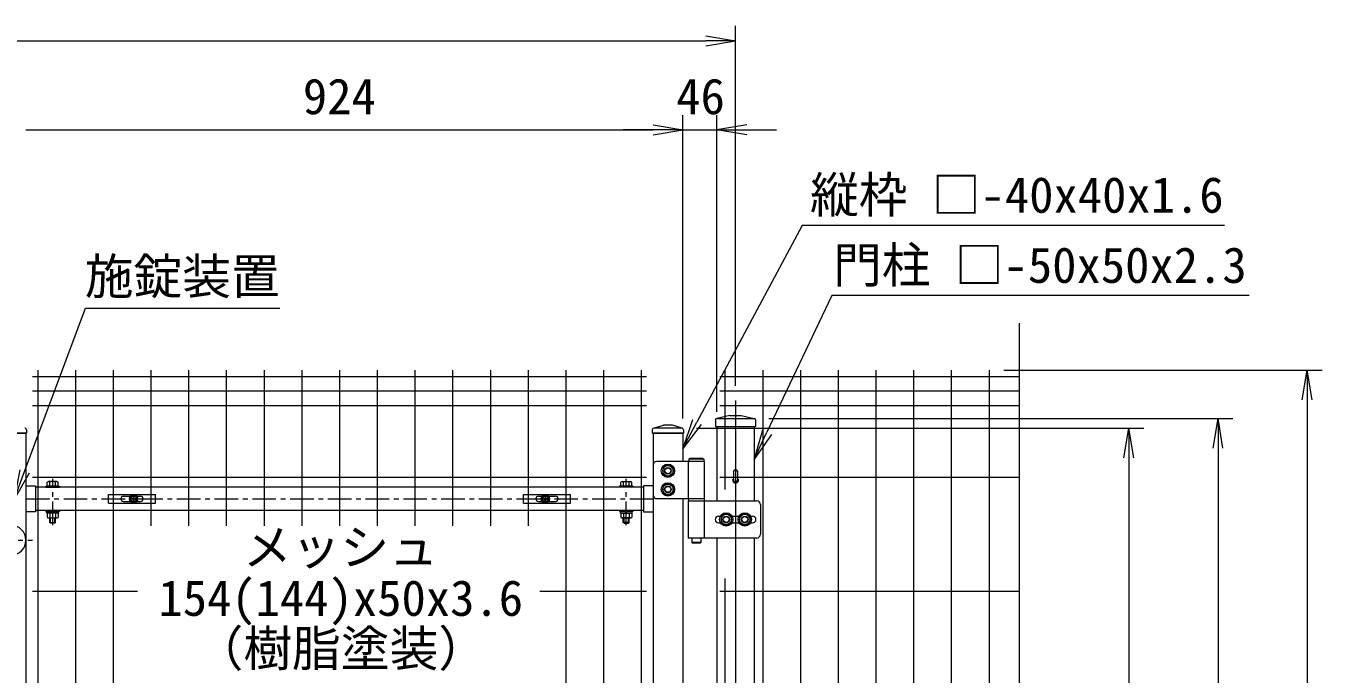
# Model space of a CAD drawing. Units: millimetres, scale not verified. Extents: x -4200 to 4200, y -2970 to 2970.
# Drawn here: x 100 to 1844, y 869 to 1742 of the extents above; entities that cross this region are included whole.
import ezdxf
from ezdxf.enums import TextEntityAlignment as Align

# ---------------------------------------------------------------- set-up
doc = ezdxf.new("R2010")
doc.units = ezdxf.units.MM
doc.header["$LTSCALE"] = 20
doc.linetypes.add('USER1', pattern=[50.8, 31.75, -6.35, 6.35, -6.35])
for name, color, linetype, lineweight in [('0-0_D-STR1', 1, 'Continuous', 18), ('0-1_D-STR-DIM', 7, 'Continuous', 9), ('0-2_0', 7, 'Continuous', 9), ('0-3_D-STR3', 3, 'Continuous', 13), ('0-4_D-BMK', 2, 'USER1', 13), ('0-5_Defpoints', 6, 'Continuous', 18), ('0-6_D-STR-TXT', 7, 'Continuous', 9), ('0-7_D-STR2', 7, 'Continuous', 9)]:
    doc.layers.add(name, color=color, linetype=linetype, lineweight=lineweight)
doc.styles.add('ＭＳ ゴシック', font='')
doc.styles.get('ＭＳ ゴシック').set_extended_font_data('MS Gothic')

# ---------------------------------------------------------------- blocks, each defined once
blk = doc.blocks.new('_Open')
at = {"layer": '0-2_0'}
blk.add_line((-20, 3.33), (0, 0), dxfattribs=at)
blk.add_lwpolyline([(-20, -3.33), (0, 0), (-20, 0)], dxfattribs=at)
blk = doc.blocks.new('U60')
at = {"layer": '0-0_D-STR1'}
for p, q in [((19700, 22392), (19700, 22300)), ((36540, 22392), (36540, 22300)), ((36573.8, 22437.9), (36840, 22520)), ((37332, 22440), (36588, 22440)), ((37080, 22520), (36840, 22520)), ((37346.2, 22437.9), (37080, 22520)), ((37380, 22392), (37380, 22300)), ((19700, 22300), (18860, 22300)), ((18880, 22300), (19680, 22300)), ((19680, 22300), (19680, 600)), ((37380, 22300), (36540, 22300)), ((36560, 22300), (36560, 600)), ((36560, 22300), (37360, 22300)), ((37360, 22300), (37360, 21540)), ((19680, 20884), (19940, 20884)), ((19940, 20884), (19940, 20186)), ((36300, 20845), (19940, 20845)), ((36560, 20884), (36300, 20884)), ((37360, 20540), (37360, 5310)), ((19940, 20186), (19680, 20186)), ((36300, 20225), (19940, 20225))]:
    blk.add_line(p, q, dxfattribs=at)
blk.add_lwpolyline([(36300, 20884), (36300, 20186), (36560, 20186)], dxfattribs=at)
for centre, start, end in [((19652, 22392), 0, 90), ((36588, 22392), 90, 180), ((37332, 22392), 0, 90)]:
    blk.add_arc(centre, 48, start, end, dxfattribs=at)
at = {"layer": '0-3_D-STR3'}
for p, q in [((36560, 21440), (36560, 20640)), ((37940, 21540), (36660, 21540)), ((37508, 21540), (37508, 20540)), ((37544, 21620), (37524, 21600)), ((37924, 21540), (37524, 21540)), ((37904, 21620), (37544, 21620)), ((37904, 21620), (37924, 21600)), ((37924, 21600), (37924, 21540)), ((37940, 21540), (37940, 20540)), ((20250, 20877), (20250, 20986)), ((20512.5, 20997.1), (20287.5, 20997.1)), ((20325, 20877), (20325, 20986)), ((20475, 20877), (20475, 20986)), ((20550, 20877), (20550, 20986)), ((35689.9, 20877), (35689.9, 20986)), ((35727.4, 20997.1), (35952.5, 20997.1)), ((35765, 20877), (35765, 20986)), ((35915, 20877), (35915, 20986)), ((35990, 20877), (35990, 20986)), ((20220, 20877), (20220, 20845)), ((20220, 20877), (20580, 20877)), ((20220, 20845), (20580, 20845)), ((20550, 20877), (20250, 20877)), ((20580, 20877), (20580, 20845)), ((35660, 20877), (35660, 20845)), ((36020, 20877), (35660, 20877)), ((36020, 20845), (35660, 20845)), ((35689.9, 20877), (35990, 20877)), ((36020, 20877), (36020, 20845)), ((36660, 20540), (37940, 20540)), ((37508, 20480), (39348, 20480)), ((37508, 20480), (37508, 19480)), ((37514, 20540), (37514, 20480)), ((37514, 20540), (37934, 20540)), ((37514, 20480), (37934, 20480)), ((37934, 20540), (37934, 20480)), ((37940, 20480), (37940, 19480)), ((39448, 20380), (39448, 19580)), ((20220, 20225), (20220, 20193)), ((20220, 20225), (20580, 20225)), ((20220, 20193), (20580, 20193)), ((20250, 20153), (20250, 20034)), ((20287.5, 20023), (20512.5, 20023)), ((20320, 19897), (20320, 20023)), ((20320, 19897), (20340, 19877)), ((20320, 19897), (20480, 19897)), ((20325, 20153), (20325, 20034)), ((20340, 19877), (20340, 20023)), ((20407.5, 20153), (20384.4, 20193)), ((20421.4, 20153), (20398.3, 20193)), ((20460, 19877), (20460, 20023)), ((20460, 19877), (20480, 19897)), ((20475, 20153), (20475, 20034)), ((20480, 19897), (20480, 20023)), ((20550, 20153), (20550, 20034)), ((20580, 20225), (20580, 20193)), ((35660, 20225), (35660, 20193)), ((36020, 20225), (35660, 20225)), ((36020, 20193), (35660, 20193)), ((35689.9, 20153), (35689.9, 20034)), ((35952.5, 20023), (35727.4, 20023)), ((35760, 19897), (35760, 20023)), ((35780, 19877), (35760, 19897)), ((35920, 19897), (35760, 19897)), ((35765, 20153), (35765, 20034)), ((35780, 19877), (35780, 20023)), ((35818.6, 20153), (35841.7, 20193)), ((35832.5, 20153), (35855.6, 20193)), ((35900, 19877), (35900, 20023)), ((35920, 19897), (35900, 19877)), ((35915, 20153), (35915, 20034)), ((35920, 19897), (35920, 20023)), ((35990, 20153), (35990, 20034)), ((36020, 20225), (36020, 20193)), ((38230, 19980), (38230.2, 19980)), ((38320, 20070), (38374.1, 20070)), ((38320, 19890), (38374.1, 19890)), ((38685.9, 20070), (38874.1, 20070)), ((38685.9, 19890), (38874.1, 19890)), ((39185.9, 20070), (39240, 20070)), ((39185.9, 19890), (39240, 19890)), ((39330, 19980), (39330.2, 19980)), ((20460, 19877), (20340, 19877)), ((35780, 19877), (35900, 19877)), ((39348, 19480), (37508, 19480)), ((37604, 19480), (37604, 19360)), ((37624, 19340), (37604, 19360)), ((37844, 19360), (37604, 19360)), ((37824, 19340), (37624, 19340)), ((37824, 19340), (37844, 19360)), ((37844, 19480), (37844, 19360))]:
    blk.add_line(p, q, dxfattribs=at)
for points in [[(36960, 21452), (36819.7, 21371), (36819.7, 21209), (36960, 21128), (37100.3, 21209), (37100.3, 21371)], [(36960, 20952), (36819.7, 20871), (36819.7, 20709), (36960, 20628), (37100.3, 20709), (37100.3, 20871)], [(38530, 20142), (38389.7, 20061), (38389.7, 19899), (38530, 19818), (38670.3, 19899), (38670.3, 20061)], [(39030, 20142), (38889.7, 20061), (38889.7, 19899), (39030, 19818), (39170.3, 19899), (39170.3, 20061)]]:
    blk.add_lwpolyline(points, close=True, dxfattribs=at)
for points in [[(37924, 21600), (37524, 21600), (37524, 21540)], [(20554, 20153), (20246, 20153), (20246, 20193)], [(20554, 20153), (20554, 20193), (20246, 20193)], [(35686, 20153), (35994, 20153), (35994, 20193)], [(35686, 20153), (35686, 20193), (35994, 20193)]]:
    blk.add_lwpolyline(points, dxfattribs=at)
for centre, radius in [((36960, 21290), 180), ((36960, 21290), 140.7), ((36960, 21290), 90), ((36960, 21290), 80), ((36960, 20790), 180), ((36960, 20790), 140.7), ((36960, 20790), 90), ((36960, 20790), 80), ((38530, 19980), 180), ((38530, 19980), 140.7), ((38530, 19980), 90), ((38530, 19980), 80), ((39030, 19980), 180), ((39030, 19980), 140.7), ((39030, 19980), 90), ((39030, 19980), 80)]:
    blk.add_circle(centre, radius, dxfattribs=at)
for centre, radius, start, end in [((36660, 21440), 100, 90, 180), ((20287.5, 20928), 69.1, 57.13278, 122.86722), ((20400, 20737.2), 259.8, 73.22135, 106.77865), ((20512.5, 20928), 69.1, 57.13278, 122.86722), ((35727.4, 20928), 69.1, 57.13278, 122.86722), ((35840, 20737.2), 259.8, 73.22135, 106.77865), ((35952.5, 20928), 69.1, 57.13278, 122.86722), ((36660, 20640), 100, 180, 270), ((39348, 20380), 100, 0, 90), ((20287.5, 20092.1), 69.1, 237.13278, 302.86722), ((20400, 20282.8), 259.8, 253.22135, 286.77865), ((20512.5, 20092.1), 69.1, 237.13278, 302.86722), ((35727.4, 20092.1), 69.1, 237.13278, 302.86722), ((35840, 20282.8), 259.8, 253.22135, 286.77865), ((35952.5, 20092.1), 69.1, 237.13278, 302.86722), ((38320, 19980), 90, 90, 180), ((38320, 19980), 90, 180, 270), ((39240, 19980), 90, 0, 90), ((39240, 19980), 90, 270, 0), ((19280, 19420), 400, 270, 89.99983), ((39348, 19580), 100, 270, 0)]:
    blk.add_arc(centre, radius, start, end, dxfattribs=at)
at = {"layer": '0-4_D-BMK'}
for p, q in [((20400, 19828), (20400, 21069.8)), ((35840, 19828), (35840, 21069.8)), ((19680, 20535), (36560, 20535)), ((17695.7, 19420), (19856.8, 19420))]:
    blk.add_line(p, q, dxfattribs=at)
at = {"layer": '0-5_Defpoints'}
for centre in [(22580, 20535), (33660, 20535)]:
    blk.add_circle(centre, 80, dxfattribs=at)
blk = doc.blocks.new('A$C1aa64d16')
at = {"layer": '0-3_D-STR3'}
for p, q in [((-679.7, 120), (590.3, 120)), ((-679.7, -120), (-679.7, 120)), ((-274.7, 70), (-91.2, 70)), ((-37.1, 8.4), (-63, 7.9)), ((-63, 7.9), (-63, -7.9)), ((-7.9, 63), (-8.4, 37.1)), ((-7.9, 63), (7.9, 63)), ((7.9, 63), (8.4, 37.1)), ((37.1, 8.4), (63, 7.9)), ((63, 7.9), (63, -7.9)), ((91.2, 70), (185.3, 70)), ((-274.7, -70), (-91.2, -70)), ((-37.1, -8.4), (-63, -7.9)), ((-7.9, -63), (-8.4, -37.1)), ((37.1, -8.4), (63, -7.9)), ((91.2, -70), (185.3, -70))]:
    blk.add_line(p, q, dxfattribs=at)
for points in [[(-679.7, -120), (590.3, -120), (590.3, 120)], [(-7.9, -63), (7.9, -63), (8.4, -37.1)]]:
    blk.add_lwpolyline(points, dxfattribs=at)
for radius in [115, 105]:
    blk.add_circle((0, 0), radius, dxfattribs=at)
for centre, radius, start, end in [((-274.7, 0), 70, 90, 270), ((-38.1, 38.1), 29.8, 270, 0), ((38.1, 38.1), 29.8, 180, 270), ((185.3, 0), 70, 270, 90), ((-38.1, -38.1), 29.8, 0, 90), ((38.1, -38.1), 29.8, 90, 180)]:
    blk.add_arc(centre, radius, start, end, dxfattribs=at)
blk = doc.blocks.new('A$Cf29bf4b8')
at = {"layer": '0-3_D-STR3'}
for p, q in [((-590.3, 120), (679.7, 120)), ((-590.3, -120), (-590.3, 120)), ((-185.3, 70), (-91.2, 70)), ((-37.1, 8.4), (-63, 7.9)), ((-63, 7.9), (-63, -7.9)), ((-7.9, 63), (-8.4, 37.1)), ((-7.9, 63), (7.9, 63)), ((7.9, 63), (8.4, 37.1)), ((37.1, 8.4), (63, 7.9)), ((63, 7.9), (63, -7.9)), ((91.2, 70), (274.7, 70)), ((-185.3, -70), (-91.2, -70)), ((-37.1, -8.4), (-63, -7.9)), ((-7.9, -63), (-8.4, -37.1)), ((37.1, -8.4), (63, -7.9)), ((91.2, -70), (274.7, -70))]:
    blk.add_line(p, q, dxfattribs=at)
for points in [[(-590.3, -120), (679.7, -120), (679.7, 120)], [(-7.9, -63), (7.9, -63), (8.4, -37.1)]]:
    blk.add_lwpolyline(points, dxfattribs=at)
for radius in [115, 105]:
    blk.add_circle((0, 0), radius, dxfattribs=at)
for centre, radius, start, end in [((-185.3, 0), 70, 90, 270), ((-38.1, 38.1), 29.8, 270, 0), ((38.1, 38.1), 29.8, 180, 270), ((274.7, 0), 70, 270, 90), ((-38.1, -38.1), 29.8, 0, 90), ((38.1, -38.1), 29.8, 90, 180)]:
    blk.add_arc(centre, radius, start, end, dxfattribs=at)
blk = doc.blocks.new('MLeader1')
at = {"layer": '0-6_D-STR-TXT'}
blk.add_line((104.2, 1139.56), (83.98, 1104.41), dxfattribs=at)
for points in [[(97.95, 1141.89), (179.95, 1361.83), (427.25, 1361.83), (441.57, 1361.83)], [(91.71, 1144.21), (83.98, 1104.41), (97.95, 1141.89)]]:
    blk.add_lwpolyline(points, dxfattribs=at)

msp = doc.modelspace()

# ---------------------------------------------------------------- linework, layer by layer
at = {"layer": '0-0_D-STR1'}
for p, q in [((1028.11, 1211.4), (1027.96, 1202.41)), ((1047.46, 1217.41), (1029.67, 1213.32)), ((1030.04, 1213.41), (1079.87, 1213.41)), ((1047.46, 1217.41), (1062.46, 1217.41)), ((1062.46, 1217.41), (1080.25, 1213.32)), ((1081.8, 1211.4), (1081.96, 1202.41)), ((1027.96, 1202.41), (1081.96, 1202.41)), ((1029.96, 1202.41), (1029.96, 1102.41)), ((1079.96, 1202.41), (1079.96, 1102.41)), ((1029.96, 1052.41), (1029.96, 290.91)), ((1079.96, 1052.41), (1079.96, 290.91))]:
    msp.add_line(p, q, dxfattribs=at)
for centre, radius, start, end in [((1030.11, 1211.37), 2, 102.93782, 179), ((1079.8, 1211.37), 2, 1, 77.06218), ((1054.96, 1130.41), 4, 162.5424, 17.4576)]:
    msp.add_arc(centre, radius, start, end, dxfattribs=at)
at = {"layer": '0-1_D-STR-DIM'}
for p, q in [((1054.96, 1257.41), (1054.96, 1741.78)), ((-905.04, 1721.78), (1014.96, 1721.78)), ((983.96, 1213.41), (983.96, 1621.78)), ((983.96, 1213.41), (983.96, 1621.78)), ((1029.96, 1222.41), (1029.96, 1621.78)), ((99.96, 1601.78), (139.96, 1601.78)), ((99.96, 1601.78), (943.96, 1601.78)), ((943.96, 1601.78), (903.96, 1601.78)), ((983.96, 1601.78), (1029.96, 1601.78)), ((1069.96, 1601.78), (1109.96, 1601.78)), ((1416.15, 1278.41), (1844.35, 1278.41)), ((1824.35, 1238.41), (1824.35, 118.41)), ((1099.87, 1213.41), (1724.35, 1213.41)), ((1002.56, 1200.41), (1604.35, 1200.41)), ((1704.35, 1173.41), (1704.35, 118.41)), ((1584.35, 1160.41), (1584.35, 148.41))]:
    msp.add_line(p, q, dxfattribs=at)
at = {"layer": '0-3_D-STR3'}
for p, q in [((1052.36, 1142.58), (1052.36, 1130.41)), ((1057.56, 1142.58), (1057.56, 1130.41))]:
    msp.add_line(p, q, dxfattribs=at)
msp.add_arc((1054.96, 1130.41), 2.6, 180, 0, dxfattribs=at)
msp.add_ellipse((1054.96, 1142.56), major_axis=(-2.6, 0), ratio=0.649974, start_param=3.1415927, end_param=6.2831853, dxfattribs=at)
at = {"layer": '0-4_D-BMK'}
msp.add_line((1054.96, 1237.41), (1054.96, 53.41), dxfattribs=at)
at = {"layer": '0-6_D-STR-TXT'}
for points in [[(1712.88, 1473.2), (1144.76, 1473.2), (1002.84, 1208.17)], [(1746.12, 1378.68), (1184.6, 1378.68), (1097.13, 1194.72)]]:
    msp.add_lwpolyline(points, dxfattribs=at)
at = {"layer": '0-7_D-STR2'}
for p, q in [((1437.33, 684.56), (1437.33, 1341.41)), ((115.8, 1278.41), (115.8, 108.41)), ((166.57, 1278.41), (166.57, 108.41)), ((217.34, 1278.41), (217.34, 108.41)), ((268.11, 1278.41), (268.11, 1068.96)), ((318.88, 1278.41), (318.88, 1068.96)), ((369.65, 1278.41), (369.65, 1068.96)), ((420.42, 1278.41), (420.42, 1068.96)), ((471.19, 1278.41), (471.19, 1068.96)), ((521.96, 1278.41), (521.96, 1068.96)), ((572.73, 1278.41), (572.73, 1068.96)), ((623.5, 1278.41), (623.5, 1068.96)), ((674.27, 1278.41), (674.27, 1068.96)), ((725.04, 1278.41), (725.04, 1068.96)), ((775.81, 1278.41), (775.81, 1068.96)), ((826.58, 1278.41), (826.58, 108.41)), ((877.35, 1278.41), (877.35, 108.41)), ((928.12, 1278.41), (928.12, 108.41)), ((1040.76, 1278.41), (1040.76, 1117.61)), ((1091.53, 1278.41), (1091.53, 108.41)), ((1142.3, 1278.41), (1142.3, 108.41)), ((1193.07, 1278.41), (1193.07, 108.41)), ((1243.84, 1278.41), (1243.84, 108.41)), ((1294.61, 1278.41), (1294.61, 108.41)), ((1345.38, 1278.41), (1345.38, 108.41)), ((1396.15, 1278.41), (1396.15, 108.41)), ((108.8, 1269.98), (935.12, 1269.98)), ((1033.76, 1269.98), (1437.33, 1269.98)), ((108.8, 1250.41), (935.12, 1250.41)), ((1033.76, 1250.41), (1437.33, 1250.41)), ((108.8, 1230.83), (935.12, 1230.83)), ((1033.76, 1230.83), (1437.33, 1230.83)), ((108.8, 1134.41), (935.12, 1134.41)), ((1033.76, 1134.41), (1437.33, 1134.41)), ((1040.76, 997.71), (1040.76, 340.11)), ((108.8, 980.91), (250.11, 980.91)), ((791.75, 980.91), (935.12, 980.91)), ((1033.76, 980.91), (1437.33, 980.91))]:
    msp.add_line(p, q, dxfattribs=at)

# ---------------------------------------------------------------- block references
at = {"layer": '0-1_D-STR-DIM'}
for name, p, xscale, yscale in [('_Open', (1054.96, 1721.78), 2, 2), ('_Open', (983.96, 1601.78), 2, 2), ('_Open', (983.96, 1601.78), 2, 2), ('U60', (-884.04, 78.41), 0.05, 0.05), ('A$C1aa64d16', (244.96, 1105.16), 0.05, 0.05), ('A$Cf29bf4b8', (798.96, 1105.16), 0.05, 0.05)]:
    msp.add_blockref(name, p, dxfattribs=dict(at, xscale=xscale, yscale=yscale))
at = {"layer": '0-1_D-STR-DIM', "xscale": 2, "yscale": 2}
for p, rotation in [((1029.96, 1601.78), 180), ((1824.35, 1278.41), 90), ((1704.35, 1213.41), 90), ((1584.35, 1200.41), 90)]:
    msp.add_blockref('_Open', p, dxfattribs=dict(at, rotation=rotation))
at = {"layer": '0-6_D-STR-TXT'}
msp.add_blockref('MLeader1', (0, 0), dxfattribs=at)
at = {"layer": '0-6_D-STR-TXT', "xscale": 2, "yscale": 2}
for p, rotation in [((983.96, 1172.91), 241.83213), ((1079.96, 1158.6), 244.57071)]:
    msp.add_blockref('_Open', p, dxfattribs=dict(at, rotation=rotation))

# ---------------------------------------------------------------- texts
at = {"layer": '0-1_D-STR-DIM', "style": 'ＭＳ ゴシック'}
for s, p in [('924', (472.71, 1608.53)), ('46', (975.23, 1608.53))]:
    msp.add_text(s, height=48.09, dxfattribs=at).set_placement(p, align=Align.BOTTOM_LEFT)
at = {"layer": '0-6_D-STR-TXT', "style": 'ＭＳ ゴシック'}
for s, p in [('縦枠 □-40x40x1.6', (1155.24, 1475.89)), ('門柱 □-50x50x2.3', (1186.21, 1381.38)), ('施錠装置', (179.14, 1366.22)), ('メッシュ', (392.01, 1001.67)), ('154(144)x50x3.6', (278.3, 933.18)), ('（樹脂塗装）', (327.03, 865.27))]:
    msp.add_text(s, height=48.09, dxfattribs=at).set_placement(p, align=Align.BOTTOM_LEFT)

doc.saveas('drawing.dxf')
